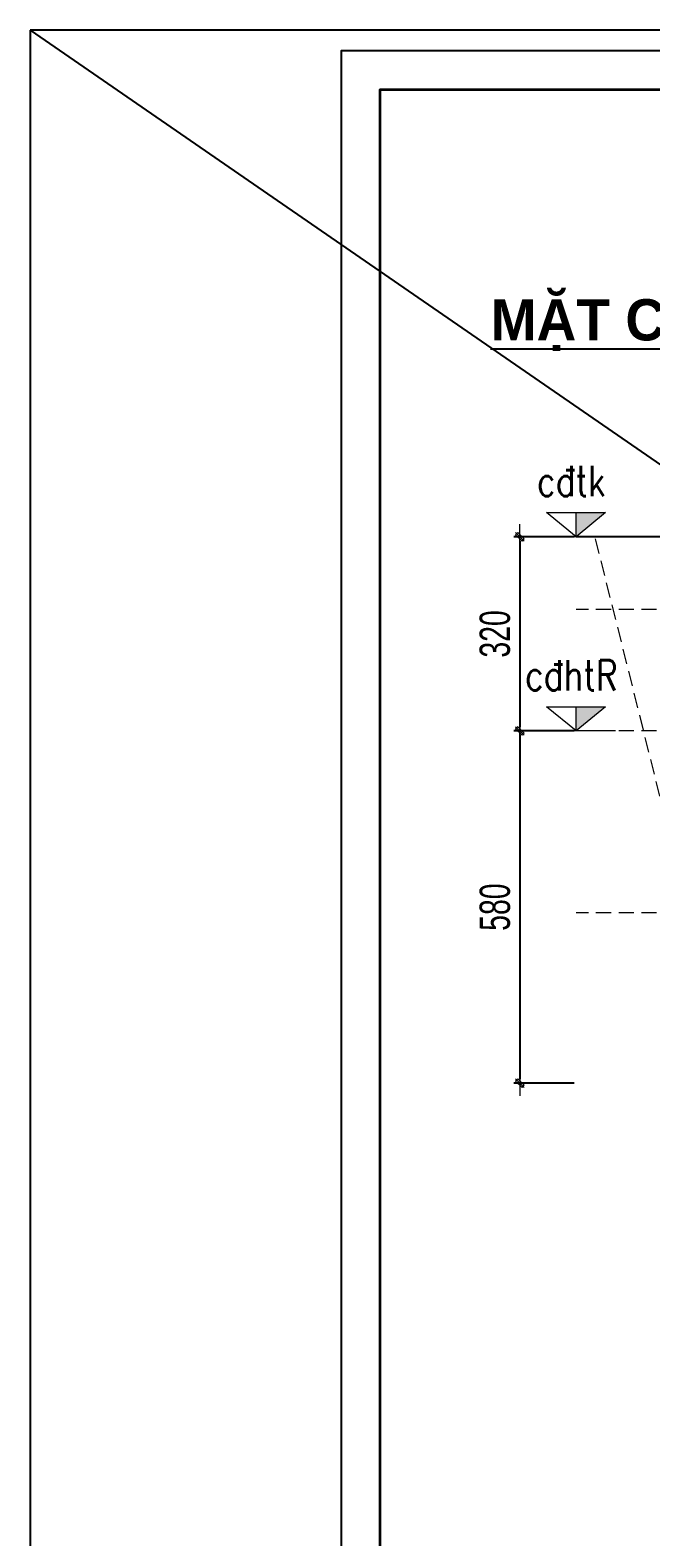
# Model space of a CAD drawing. Header units: inches. Extents: x -676 to 53517, y -20644 to 46516.
# Drawn here: x 26431 to 27453, y 11571 to 14054 of the extents above; entities that cross this region are included whole.
import ezdxf
from ezdxf.enums import TextEntityAlignment as Align

# ---------------------------------------------------------------- set-up
doc = ezdxf.new("R2010")
doc.units = ezdxf.units.IN
doc.header["$MEASUREMENT"] = 0
doc.linetypes.add('HIDDEN', pattern=[0.375, 0.25, -0.125])
doc.layers.add('ENTTNTHIETKE1', color=2, linetype='Continuous')
doc.layers.add('KHUNGTEN', color=5, linetype='Continuous')
doc.layers.add('KCS_Plotter', color=11, linetype='Continuous', plot=False)
for name, color, linetype, lineweight in [('LC Dim', 8, 'Continuous', 18), ('LC MANH DUT', 35, 'HIDDEN', 5), ('LC Net thay', 7, 'Continuous', 25), ('LC Text1', 3, 'Continuous', 20), ('LC Text2', 7, 'Continuous', 25), ('THEP', 1, 'Continuous', 35)]:
    doc.layers.add(name, color=color, linetype=linetype, lineweight=lineweight)
doc.styles.add('HOATBIF', font='hoatbif.shx', dxfattribs={"width": 0.7})
doc.styles.add('LC 1', font='')
doc.styles.add('T1', font='Vnsimli.shx', dxfattribs={"width": 0.8})
doc.styles.get('LC 1').set_extended_font_data('.VnAvantH', bold=True)
doc.dimstyles.new('1-100(1-25)', dxfattribs={"dimscale": 25, "dimtxt": 2.5, "dimasz": 0.35, "dimexe": 0.5, "dimexo": 0, "dimgap": 0.8, "dimtad": 1, "dimdec": 0, "dimzin": 0, "dimdsep": 46, "dimtxsty": 'HOATBIF', "dimblk1": 'DOT', "dimblk2": 'DOT', "dimsah": 1, "dimcen": -1, "dimdle": 1, "dimclrd": 256, "dimclre": 256, "dimclrt": 4, "dimadec": 3, "dimazin": 2, "dimtfac": 0.333333, "dimtdec": 0, "dimtix": 1, "dimtmove": 2, "dimatfit": 3, "dimldrblk": 'DOT', "dimfxl": 1, "dimtvp": 0.833333, "dimtolj": 1, "dimtzin": 0, "dimarcsym": 0})

# ---------------------------------------------------------------- blocks, each defined once
blk = doc.blocks.new('khung vpn')
at = {"layer": 'Defpoints'}
for p, q in [((52556.46, -4195.446), (52498.758, -4195.446)), ((52498.758, -4195.446), (52498.758, -4235.276))]:
    blk.add_line(p, q, dxfattribs=at)
at = {"layer": 'KHUNGTEN'}
blk.add_lwpolyline([(52556.243, -4234.885), (52502.048, -4234.885), (52502.048, -4195.662), (52556.243, -4195.662)], close=True, dxfattribs=at)
at = {"layer": 'THEP'}
blk.add_lwpolyline([(52555.832, -4234.474), (52502.459, -4234.474), (52502.459, -4196.073), (52555.832, -4196.073)], close=True, dxfattribs=at)
blk = doc.blocks.new('TIEUDE2')
at = {"layer": 'LC Text2', "color": 7, "style": 'LC 1'}
blk.add_attdef('%%UTIªU§Ò', text='', height=3.5, dxfattribs=at).set_placement((0, 0), align=Align.BOTTOM_CENTER)
blk.add_attdef('TL', text='', height=2.2, dxfattribs=at).set_placement((0, -1.8), align=Align.TOP_CENTER)
blk = doc.blocks.new('Caodo1')
at = {"layer": 'LC Text1'}
blk.add_hatch(color=4, dxfattribs=at).paths.add_polyline_path([(0, 200), (0, 0), (243, 200)])
at = {"layer": 'LC Text1', "color": 4}
for p, q in [((0, 0), (0, 200)), ((324, 0), (-324, 0))]:
    blk.add_line(p, q, dxfattribs=at)
blk.add_lwpolyline([(-243, 200), (243, 200), (0, 0), (0, 0)], close=True, dxfattribs=at)
at = {"layer": 'LC Text1', "color": 4, "style": 'T1', "width": 0.8}
blk.add_attdef('%%P0,00', text='', height=250, dxfattribs=at).set_placement((-39, 460), align=Align.MIDDLE_CENTER)
blk = doc.blocks.new('DOT')
at = {"layer": 'LC Dim'}
blk.add_line((-3, 0), (3, 0), dxfattribs=at)
at = {"layer": 'LC Dim', "color": 4}
blk.add_line((-1, -1), (1, 1), dxfattribs=at)
blk.add_lwpolyline([(0.5, 1), (-1, -0.5), (-0.5, -1), (1, 0.5)], close=True, dxfattribs=at)
blk = doc.blocks.new('*D575')
at = {"layer": 'Defpoints', "color": 0, "transparency": 16777216}
for p in [(27327, 13219), (27237.8, 12899), (27327, 12899)]:
    blk.add_point(p, dxfattribs=at)
at = {"layer": 'LC Dim', "lineweight": -2, "transparency": 16777216}
for p, q in [((27327, 13219), (27227.8, 13219)), ((27237.8, 13212), (27237.8, 12906)), ((27327, 12899), (27227.8, 12899))]:
    blk.add_line(p, q, dxfattribs=at)
at = {"layer": 'LC Dim', "lineweight": -2, "transparency": 16777216, "xscale": 7, "yscale": 7, "zscale": 7}
for p, rotation in [((27237.8, 13219), 90), ((27237.8, 12899), 270)]:
    blk.add_blockref('DOT', p, dxfattribs=dict(at, rotation=rotation))
at = {"layer": 'LC Dim', "color": 4, "transparency": 16777216, "insert": (27196.8, 13059), "char_height": 50, "attachment_point": 5, "rotation": 90, "style": 'HOATBIF'}
blk.add_mtext('\\A1;320', dxfattribs=at)
blk = doc.blocks.new('_Dot')
at = {"color": 0, "linetype": 'ByBlock', "lineweight": -2}
blk.add_line((-0.5, 0), (-1, 0), dxfattribs=at)
at = {"color": 0, "linetype": 'ByBlock', "const_width": 0.5}
blk.add_lwpolyline([(-0.25, 0, 1), (0.25, 0, 1)], format="xyb", close=True, dxfattribs=at)
blk = doc.blocks.new('*D576')
at = {"layer": 'Defpoints', "color": 0, "transparency": 16777216}
for p in [(27327, 12899), (27237.8, 12318.5), (27327, 12318.5)]:
    blk.add_point(p, dxfattribs=at)
at = {"layer": 'LC Dim', "lineweight": -2, "transparency": 16777216}
for p, q in [((27327, 12899), (27227.8, 12899)), ((27237.8, 12892), (27237.8, 12325.5)), ((27327, 12318.5), (27227.8, 12318.5))]:
    blk.add_line(p, q, dxfattribs=at)
at = {"layer": 'LC Dim', "lineweight": -2, "transparency": 16777216, "xscale": 7, "yscale": 7, "zscale": 7}
for p, rotation in [((27237.8, 12899), 90), ((27237.8, 12318.5), 270)]:
    blk.add_blockref('DOT', p, dxfattribs=dict(at, rotation=rotation))
at = {"layer": 'LC Dim', "color": 4, "transparency": 16777216, "insert": (27196.8, 12608.7), "char_height": 50, "attachment_point": 5, "rotation": 90, "style": 'HOATBIF'}
blk.add_mtext('\\A1;580', dxfattribs=at)

msp = doc.modelspace()

# ---------------------------------------------------------------- linework, layer by layer
at = {"layer": 'KCS_Plotter'}
msp.add_line((26431.3, 14054.2), (35421.1, 7848.8), dxfattribs=at)
at = {"layer": 'LC MANH DUT', "ltscale": 100}
for p, q in [((28850.5, 13099, 0), (27330.4, 13099, 0)), ((28850.5, 12899, 0), (27330.4, 12899, 0)), ((28850.5, 12599, 0), (27330.4, 12599, 0))]:
    msp.add_line(p, q, dxfattribs=at)
at = {"layer": 'LC MANH DUT', "ltscale": 100, "elevation": 0}
msp.add_lwpolyline([(27786.6, 12318.5), (27586.6, 12318.5), (27361.7, 13219)], dxfattribs=at)
at = {"layer": 'LC Net thay', "ltscale": 150}
msp.add_line((28850.5, 13219, 0), (27330.4, 13219, 0), dxfattribs=at)

# ---------------------------------------------------------------- block references
at = {"layer": 'ENTTNTHIETKE1', "color": 6, "xscale": 155.7975965401124, "yscale": 155.7975965399017, "zscale": 155.7975965398863}
msp.add_blockref('khung vpn', (-8152749, 667694.6, 0), dxfattribs=at)
at = {"layer": 'LC Text1'}
ref = msp.add_blockref('Caodo1', (27330.4, 13219, 0), dxfattribs=dict(at, xscale=0.2000000117035516, yscale=0.2000000117035516, zscale=0.2000000117035516, rotation=359.999216292062))
ref.add_attrib('%%P0,00', 'c®tk', dxfattribs={"layer": 'LC Text2', "height": 50, "rotation": 359.9992, "style": 'T1', "width": 0.8}).set_placement((27322.6, 13310.9, 0), align=Align.MIDDLE_CENTER)
ref = msp.add_blockref('Caodo1', (27330.4, 12899, 0), dxfattribs=dict(at, xscale=0.2000000117035516, yscale=0.2000000117035516, zscale=0.2000000117035516, rotation=359.999216292062))
ref.add_attrib('%%P0,00', 'c®htR', dxfattribs={"layer": 'LC Text2', "height": 50, "rotation": 359.9992, "style": 'T1', "width": 0.8}).set_placement((27322.6, 12990.9, 0), align=Align.MIDDLE_CENTER)
at = {"layer": 'LC Text2'}
ref = msp.add_blockref('TIEUDE2', (27487.2, 13522.4, 0), dxfattribs=dict(at, xscale=20.00000117034889, yscale=20.00000117034889, zscale=20.00000117034889, rotation=359.999216292062))
ref.add_attrib('%%UTIªU§Ò', '%%UmÆt c¾t b-b', dxfattribs={"color": 7, "height": 67.923, "rotation": 359.9992, "style": 'LC 1'}).set_placement((27487.2, 13522.4, 0), align=Align.BOTTOM_CENTER)

# ---------------------------------------------------------------- dimensions: what is measured, and where the dimension line sits
at = {"layer": 'LC Dim'}
dim = msp.add_linear_dim(base=(27237.8, 12899), p1=(27327, 13219), p2=(27327, 12899), angle=90, dimstyle='1-100(1-25)', override={"dimscale": 20}, dxfattribs=at)
dim.commit()
dim.dimension.update_dxf_attribs({"geometry": '*D575', "text_midpoint": (27196.8, 13059)})
at = {"layer": 'LC Dim', "color": 1}
dim = msp.add_linear_dim(base=(27237.7968, 12318.4927), p1=(27327, 12898.9833), p2=(27327, 12318.4927), angle=90, dimstyle='1-100(1-25)', override={"dimscale": 20}, dxfattribs=at)
dim.commit()
dim.dimension.update_dxf_attribs({"geometry": '*D576', "text_midpoint": (27196.7968, 12608.738)})

doc.saveas('drawing.dxf')
